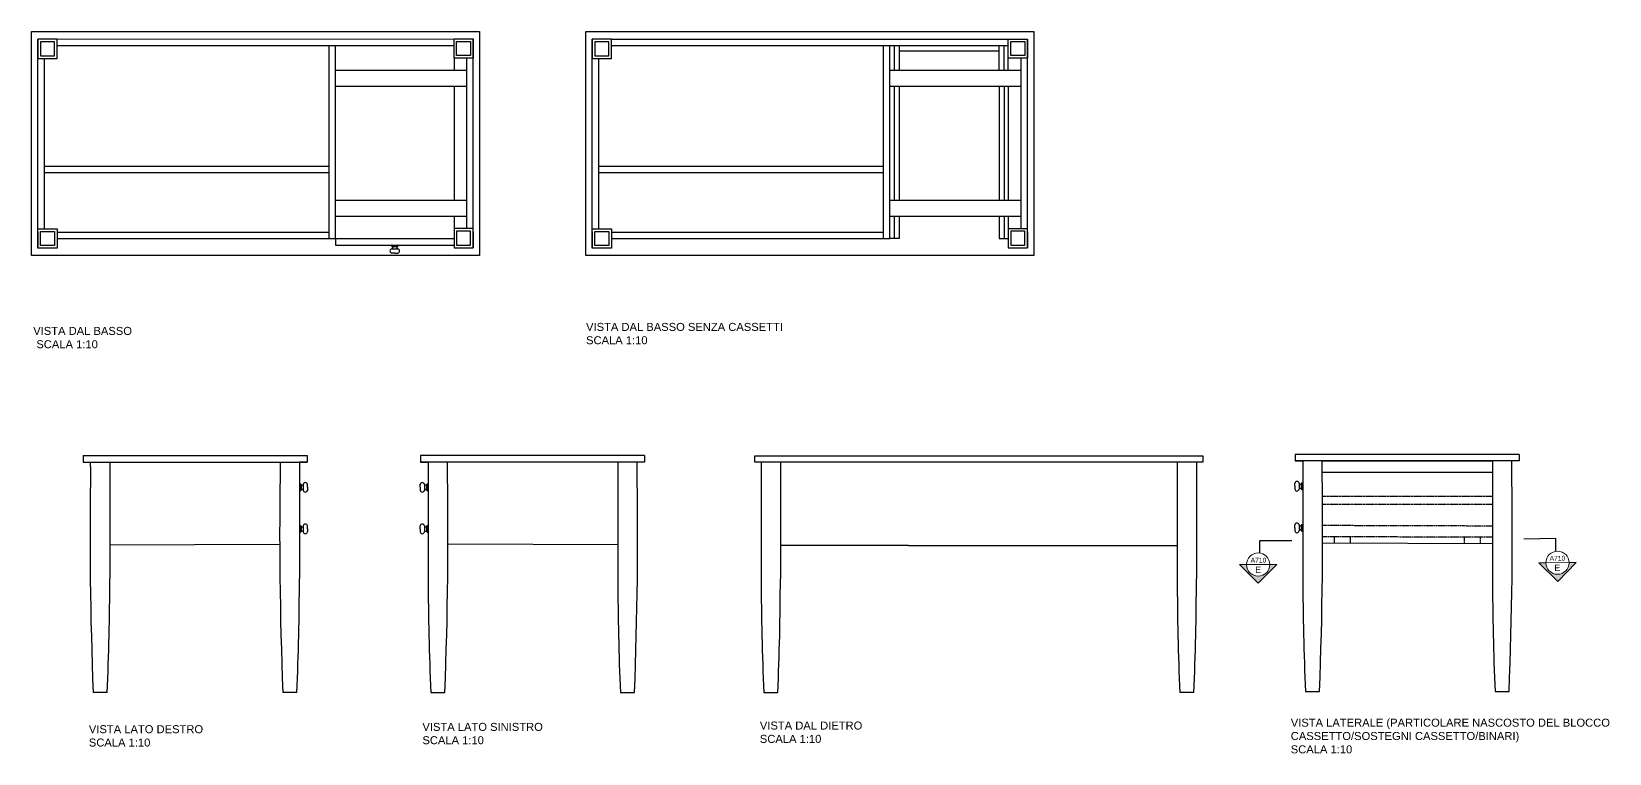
# Model space of a CAD drawing. Header units: millimetres. Extents: x -69 to 1786, y -423 to 409.
# Drawn here: x 402 to 895, y 163.5 to 389.1 of the extents above; entities that cross this region are included whole.
import ezdxf
from ezdxf.enums import TextEntityAlignment as Align

# ---------------------------------------------------------------- set-up
doc = ezdxf.new("R2010")
doc.units = ezdxf.units.MM
doc.header["$LTSCALE"] = 0.5
doc.linetypes.add('ACAD_ISO02W100', pattern=[15, 12, -3])
doc.layers.add('A-ANNO-SYMB', color=202, linetype='Continuous', lineweight=18)
for name, color, linetype in [('ALTRE LINEE', 70, 'Continuous'), ('G-ANNO-GEOMETRY', 7, 'Continuous'), ('SIMBOLI', 201, 'Continuous')]:
    doc.layers.add(name, color=color, linetype=linetype)
doc.styles.add('ARIAL', font='arial.ttf')
doc.styles.get("Standard").update_dxf_attribs({"font": 'arial.ttf'})

# ---------------------------------------------------------------- blocks, each defined once
blk = doc.blocks.new('SYMBOL')
at = {"layer": 'A-ANNO-SYMB', "linetype": 'Continuous', "lineweight": 20}
h = blk.add_hatch(color=256, dxfattribs=at)
h.dxf.hatch_style = 1
h.paths.add_polyline_path([(11.206, 4.948), (11.316, 4.948, -1), (11.678, 4.948), (11.788, 4.948), (11.497, 5.241)])
at = {"linetype": 'Continuous', "lineweight": 20}
blk.add_line((11.316, 4.948), (11.678, 4.948), dxfattribs=at)
at = {"layer": 'A-ANNO-SYMB', "linetype": 'Continuous', "lineweight": 20}
for p, q in [((11.206, 4.948), (11.497, 5.241)), ((11.788, 4.948), (11.497, 5.241)), ((11.316, 4.948), (11.206, 4.948)), ((11.678, 4.948), (11.788, 4.948))]:
    blk.add_line(p, q, dxfattribs=at)
blk.add_circle((11.497, 4.948), 0.181, dxfattribs=at)
for tag, p in [('TAVOLA', (11.497, 5.08)), ('SEZIONE', (11.497, 4.918))]:
    blk.add_attdef(tag, text='', height=0.1, dxfattribs=at).set_placement(p, align=Align.TOP_CENTER)

msp = doc.modelspace()

# ---------------------------------------------------------------- linework, layer by layer
at = {"layer": 'ALTRE LINEE'}
for p, q in [((401.99, 389.07), (541.99, 389.07)), ((401.99, 319.07), (401.99, 389.07)), ((401.99, 389.07), (401.99, 389.07)), ((401.99, 389.07), (401.99, 389.07)), ((403.99, 381.67), (403.99, 386.7)), ((409.99, 386.7), (533.99, 386.75)), ((409.99, 384.7), (533.99, 384.7)), ((494.99, 324.38), (494.99, 384.7)), ((496.99, 324.38), (496.99, 384.7)), ((539.99, 381.72), (539.99, 386.75)), ((541.99, 389.07), (541.99, 319.07)), ((575.19, 389.06), (715.19, 389.06)), ((575.19, 319.06), (575.19, 389.06)), ((575.19, 389.06), (575.19, 389.06)), ((575.19, 389.06), (575.19, 389.06)), ((577.19, 381.66), (577.19, 386.69)), ((583.19, 386.69), (707.19, 386.74)), ((583.19, 384.69), (707.19, 384.69)), ((668.19, 324.37), (668.19, 384.69)), ((670.19, 324.37), (670.19, 384.69)), ((671.49, 384.69), (671.49, 376.9)), ((673.09, 384.69), (673.09, 376.9)), ((704.29, 376.9), (704.29, 384.69)), ((705.89, 376.9), (705.89, 384.69)), ((713.19, 381.71), (713.19, 386.74)), ((715.19, 389.06), (715.19, 319.06)), ((403.99, 326.38), (403.99, 381.67)), ((405.99, 327.44), (405.99, 380.7)), ((533.99, 380.75), (533.99, 376.91)), ((537.99, 327.49), (537.99, 380.75)), ((539.99, 326.42), (539.99, 381.72)), ((577.19, 326.37), (577.19, 381.66)), ((579.19, 327.43), (579.19, 380.69)), ((673.09, 383.09), (704.29, 383.09)), ((707.19, 376.9), (707.19, 380.74)), ((711.19, 327.48), (711.19, 380.74)), ((713.19, 326.41), (713.19, 381.71)), ((537.99, 376.91), (496.99, 376.91)), ((711.19, 376.9), (670.19, 376.9)), ((537.99, 371.91), (496.99, 371.91)), ((533.99, 371.91), (533.99, 336.33)), ((711.19, 371.9), (670.19, 371.9)), ((671.49, 371.9), (671.49, 336.32)), ((673.09, 371.9), (673.09, 336.32)), ((704.29, 371.9), (704.29, 336.32)), ((705.89, 371.9), (705.89, 336.32)), ((707.19, 371.9), (707.19, 336.32)), ((405.99, 347.06), (494.99, 347.06)), ((579.19, 347.05), (668.19, 347.05)), ((405.99, 345.06), (494.99, 345.06)), ((579.19, 345.05), (668.19, 345.05)), ((537.99, 336.33), (496.99, 336.33)), ((711.19, 336.32), (670.19, 336.32)), ((537.99, 331.33), (496.99, 331.33)), ((533.99, 331.33), (533.99, 327.49)), ((711.19, 331.32), (670.19, 331.32)), ((671.49, 331.32), (671.49, 324.37)), ((673.09, 331.32), (673.09, 324.37)), ((704.29, 331.32), (704.29, 324.37)), ((705.89, 331.32), (705.89, 324.37)), ((707.19, 331.32), (707.19, 327.48)), ((403.99, 326.47), (403.99, 321.44)), ((409.99, 326.38), (494.99, 326.38)), ((539.99, 326.52), (539.99, 321.49)), ((577.19, 326.46), (577.19, 321.43)), ((583.19, 326.37), (668.19, 326.37)), ((713.19, 326.51), (713.19, 321.48)), ((409.99, 324.38), (494.99, 324.38)), ((494.99, 324.38), (496.99, 324.38)), ((496.99, 324.38), (533.99, 324.38)), ((496.99, 324.38), (496.99, 322.38)), ((496.99, 322.38), (533.99, 322.38)), ((514.49, 322.18), (514.49, 322.08)), ((516.49, 322.13), (514.49, 322.13)), ((514.55, 321.18), (516.42, 321.18)), ((514.69, 321.88), (516.29, 321.88)), ((514.87, 321.29), (514.87, 321.18)), ((516.1, 321.29), (516.1, 321.18)), ((516.49, 322.08), (516.49, 322.18)), ((516.49, 322.18), (516.49, 322.08)), ((583.19, 324.37), (668.19, 324.37)), ((668.19, 324.37), (670.19, 324.37)), ((541.99, 319.07), (401.99, 319.07)), ((515.49, 319.88), (514.55, 319.88)), ((515.49, 319.88), (516.42, 319.88)), ((715.19, 319.06), (575.19, 319.06)), ((418.07, 256.62), (488.07, 256.62)), ((418.07, 256.62), (418.07, 254.57)), ((488.07, 256.62), (488.07, 254.57)), ((593.55, 256.62), (523.55, 256.62)), ((523.55, 256.62), (523.55, 254.57)), ((593.55, 256.57), (523.55, 256.57)), ((593.55, 256.62), (593.55, 254.57)), ((627.96, 256.53), (767.96, 256.53)), ((627.96, 254.53), (627.96, 256.53)), ((767.96, 256.53), (767.96, 254.53)), ((767.96, 256.53), (767.96, 254.53)), ((767.96, 256.53), (767.96, 254.53)), ((866.84, 256.95), (796.84, 256.95)), ((796.84, 256.95), (796.84, 254.9)), ((866.84, 256.95), (866.84, 254.9)), ((418.07, 254.57), (488.07, 254.57)), ((420.44, 253.19), (420.44, 254.57)), ((426.44, 254.53), (426.44, 218.03)), ((485.69, 254.57), (485.69, 218.07)), ((488.07, 254.57), (485.69, 254.57)), ((593.55, 254.57), (523.55, 254.57)), ((523.55, 254.57), (525.92, 254.57)), ((525.92, 254.57), (525.92, 218.07)), ((585.17, 254.53), (585.17, 218.03)), ((591.17, 253.19), (591.17, 254.57)), ((767.96, 254.53), (627.96, 254.53)), ((629.96, 254.53), (629.96, 218.03)), ((635.96, 254.53), (635.96, 218.03)), ((759.96, 254.53), (759.96, 218.03)), ((759.96, 254.03), (759.96, 247.53)), ((765.96, 254.53), (765.96, 218.03)), ((866.84, 254.9), (796.84, 254.9)), ((796.84, 254.9), (799.22, 254.9)), ((799.22, 254.9), (799.22, 218.4)), ((805.22, 254.9), (858.47, 254.9)), ((858.47, 254.86), (858.47, 218.36)), ((864.47, 253.52), (864.47, 254.9)), ((485.69, 247.47), (485.69, 245.87)), ((485.89, 247.67), (485.99, 247.67)), ((485.94, 245.67), (485.94, 247.67)), ((486.19, 247.47), (486.19, 245.87)), ((486.78, 247.28), (486.89, 247.28)), ((486.89, 247.61), (486.89, 245.73)), ((488.19, 246.67), (488.19, 247.61)), ((488.19, 246.67), (488.19, 245.73)), ((523.42, 246.67), (523.42, 247.61)), ((523.42, 246.67), (523.42, 245.73)), ((524.72, 247.61), (524.72, 245.73)), ((524.84, 247.28), (524.72, 247.28)), ((525.42, 247.47), (525.42, 245.87)), ((525.72, 247.67), (525.62, 247.67)), ((525.67, 245.67), (525.67, 247.67)), ((525.92, 247.47), (525.92, 245.87)), ((796.72, 247), (796.72, 247.94)), ((796.72, 247), (796.72, 246.06)), ((798.02, 247.94), (798.02, 246.06)), ((798.13, 247.61), (798.02, 247.61)), ((798.72, 247.8), (798.72, 246.2)), ((799.02, 248), (798.92, 248)), ((798.97, 246), (798.97, 248)), ((799.22, 247.8), (799.22, 246.2)), ((485.99, 245.67), (485.89, 245.67)), ((485.89, 245.67), (485.99, 245.67)), ((486.78, 246.05), (486.89, 246.05)), ((524.84, 246.05), (524.72, 246.05)), ((525.62, 245.67), (525.72, 245.67)), ((525.72, 245.67), (525.62, 245.67)), ((798.13, 246.38), (798.02, 246.38)), ((798.92, 246), (799.02, 246)), ((799.02, 246), (798.92, 246)), ((485.89, 234.67), (485.99, 234.67)), ((485.99, 232.67), (485.89, 232.67)), ((485.89, 232.67), (485.99, 232.67)), ((485.94, 232.67), (485.94, 234.67)), ((486.19, 234.47), (486.19, 232.87)), ((486.78, 234.28), (486.89, 234.28)), ((486.78, 233.05), (486.89, 233.05)), ((486.89, 234.61), (486.89, 232.73)), ((488.19, 233.67), (488.19, 234.61)), ((488.19, 233.67), (488.19, 232.73)), ((523.42, 233.67), (523.42, 234.61)), ((523.42, 233.67), (523.42, 232.73)), ((524.72, 234.61), (524.72, 232.73)), ((524.84, 234.28), (524.72, 234.28)), ((524.84, 233.05), (524.72, 233.05)), ((525.42, 234.47), (525.42, 232.87)), ((525.72, 234.67), (525.62, 234.67)), ((525.62, 232.67), (525.72, 232.67)), ((525.72, 232.67), (525.62, 232.67)), ((525.67, 232.67), (525.67, 234.67)), ((796.72, 234), (796.72, 234.94)), ((796.72, 234), (796.72, 233.06)), ((798.02, 234.94), (798.02, 233.06)), ((798.13, 234.61), (798.02, 234.61)), ((798.13, 233.38), (798.02, 233.38)), ((798.72, 234.8), (798.72, 233.2)), ((799.02, 235), (798.92, 235)), ((798.92, 233), (799.02, 233)), ((799.02, 233), (798.92, 233)), ((798.97, 233), (798.97, 235)), ((426.34, 228.73), (479.51, 228.89)), ((585.27, 228.73), (532.1, 228.89)), ((675.96, 228.53), (635.96, 228.53)), ((675.96, 228.53), (759.96, 228.53)), ((858.57, 229.06), (805.4, 229.22)), ((425.64, 182.53), (421.24, 182.53)), ((484.89, 182.57), (480.49, 182.57)), ((526.72, 182.57), (531.12, 182.57)), ((585.97, 182.53), (590.37, 182.53)), ((630.76, 182.53), (635.16, 182.53)), ((765.16, 182.53), (760.76, 182.53)), ((800.02, 182.9), (804.42, 182.9)), ((859.27, 182.86), (863.67, 182.86))]:
    msp.add_line(p, q, dxfattribs=at)
at = {"layer": 'ALTRE LINEE', "lineweight": -3}
for p, q in [((673.09, 324.37), (670.19, 324.37)), ((704.29, 324.37), (707.19, 324.37))]:
    msp.add_line(p, q, dxfattribs=at)
at = {"layer": 'ALTRE LINEE', "linetype": 'ACAD_ISO02W100', "ltscale": 0.1}
for p, q in [((805.22, 251.4), (858.47, 251.4)), ((805.27, 251.4), (858.53, 251.4)), ((805.27, 243.9), (858.53, 243.9)), ((805.27, 241.4), (858.53, 241.4)), ((858.59, 234.56), (805.41, 234.72)), ((858.58, 231.06), (805.4, 231.22)), ((809.11, 229.21), (809.11, 231.21)), ((814.11, 229.2), (814.11, 231.2)), ((849.69, 229.09), (849.69, 231.09)), ((854.69, 229.07), (854.69, 231.07))]:
    msp.add_line(p, q, dxfattribs=at)
at = {"layer": 'ALTRE LINEE'}
for points in [[(403.99, 380.7), (409.99, 380.7), (409.99, 386.7), (403.99, 386.7), (403.99, 380.7)], [(539.99, 380.75), (533.99, 380.75), (533.99, 386.75), (539.99, 386.75), (539.99, 380.75)], [(577.19, 380.69), (583.19, 380.69), (583.19, 386.69), (577.19, 386.69), (577.19, 380.69)], [(713.19, 380.74), (707.19, 380.74), (707.19, 386.74), (713.19, 386.74), (713.19, 380.74)], [(403.99, 327.44), (409.99, 327.44), (409.99, 321.44), (403.99, 321.44), (403.99, 327.44)], [(539.99, 327.49), (533.99, 327.49), (533.99, 321.49), (539.99, 321.49), (539.99, 327.49)], [(577.19, 327.43), (583.19, 327.43), (583.19, 321.43), (577.19, 321.43), (577.19, 327.43)], [(713.19, 327.48), (707.19, 327.48), (707.19, 321.48), (713.19, 321.48), (713.19, 327.48)]]:
    msp.add_lwpolyline(points, dxfattribs=at)
for points in [[(404.79, 381.5), (409.19, 381.5), (409.19, 385.9), (404.79, 385.9)], [(539.19, 381.55), (534.79, 381.55), (534.79, 385.95), (539.19, 385.95)], [(577.99, 381.49), (582.39, 381.49), (582.39, 385.89), (577.99, 385.89)], [(712.39, 381.54), (707.99, 381.54), (707.99, 385.94), (712.39, 385.94)], [(404.79, 326.64), (409.19, 326.64), (409.19, 322.24), (404.79, 322.24)], [(539.19, 326.69), (534.79, 326.69), (534.79, 322.29), (539.19, 322.29)], [(577.99, 326.63), (582.39, 326.63), (582.39, 322.23), (577.99, 322.23)], [(712.39, 326.68), (707.99, 326.68), (707.99, 322.28), (712.39, 322.28)]]:
    msp.add_lwpolyline(points, close=True, dxfattribs=at)
for centre, radius, start, end in [((514.64, 320.53), 0.657, 98.1712, 261.8288), ((514.69, 322.18), 0.2, 90, 180), ((514.69, 322.08), 0.2, 180, 270), ((514.56, 321.69), 0.2, 28.9875, 72.0104), ((513.8, 321.27), 1.07, 358.9617, 28.9875), ((517.17, 321.27), 1.07, 151.0125, 181.0383), ((516.41, 321.69), 0.2, 107.9896, 151.0125), ((516.29, 322.18), 0.2, 0, 90), ((516.29, 322.08), 0.2, 270, 0), ((516.33, 320.53), 0.657, 278.1712, 81.8288), ((1672.8, 232.03), 1252.54, 179.03239, 182.26504), ((1760.52, 232.8), 1281.01, 179.02611, 182.24707), ((-748.91, 232.8), 1281.01, 357.75293, 0.97389), ((-661.18, 232.03), 1252.54, 357.73496, 0.96761), ((-475.61, 233.13), 1281.01, 357.75293, 0.97389), ((-387.89, 232.36), 1252.54, 357.73496, 0.96761), ((485.89, 247.47), 0.2, 90, 180), ((485.99, 247.47), 0.2, 0, 90), ((486.37, 247.59), 0.2, 197.9896, 241.0125), ((486.8, 248.35), 1.07, 241.0125, 271.0383), ((487.54, 247.51), 0.657, 8.1712, 171.8288), ((524.07, 247.51), 0.657, 8.1712, 171.8288), ((524.82, 248.35), 1.07, 268.9617, 298.9875), ((525.24, 247.59), 0.2, 298.9875, 342.0104), ((525.62, 247.47), 0.2, 90, 180), ((525.72, 247.47), 0.2, 0, 90), ((797.37, 247.84), 0.657, 8.1712, 171.8288), ((798.11, 248.68), 1.07, 268.9617, 298.9875), ((798.54, 247.92), 0.2, 298.9875, 342.0104), ((798.92, 247.8), 0.2, 90, 180), ((799.02, 247.8), 0.2, 0, 90), ((485.89, 245.87), 0.2, 180, 270), ((485.99, 245.87), 0.2, 270, 0), ((486.37, 245.75), 0.2, 118.9875, 162.0104), ((486.8, 244.98), 1.07, 88.9617, 118.9875), ((487.54, 245.83), 0.657, 188.1712, 351.8288), ((524.07, 245.83), 0.657, 188.1712, 351.8288), ((524.82, 244.98), 1.07, 61.0125, 91.0383), ((525.24, 245.75), 0.2, 17.9896, 61.0125), ((525.62, 245.87), 0.2, 180, 270), ((525.72, 245.87), 0.2, 270, 0), ((797.37, 246.16), 0.657, 188.1712, 351.8288), ((798.11, 245.31), 1.07, 61.0125, 91.0383), ((798.54, 246.08), 0.2, 17.9896, 61.0125), ((798.92, 246.2), 0.2, 180, 270), ((799.02, 246.2), 0.2, 270, 0), ((485.89, 234.47), 0.2, 90, 180), ((485.89, 232.87), 0.2, 180, 270), ((485.99, 234.47), 0.2, 0, 90), ((485.99, 232.87), 0.2, 270, 0), ((486.37, 234.59), 0.2, 197.9896, 241.0125), ((486.37, 232.75), 0.2, 118.9875, 162.0104), ((486.8, 235.35), 1.07, 241.0125, 271.0383), ((486.8, 231.98), 1.07, 88.9617, 118.9875), ((487.54, 234.51), 0.657, 8.1712, 171.8288), ((487.54, 232.83), 0.657, 188.1712, 351.8288), ((524.07, 234.51), 0.657, 8.1712, 171.8288), ((524.07, 232.83), 0.657, 188.1712, 351.8288), ((524.82, 235.35), 1.07, 268.9617, 298.9875), ((524.82, 231.98), 1.07, 61.0125, 91.0383), ((525.24, 234.59), 0.2, 298.9875, 342.0104), ((525.24, 232.75), 0.2, 17.9896, 61.0125), ((525.62, 234.47), 0.2, 90, 180), ((525.62, 232.87), 0.2, 180, 270), ((525.72, 234.47), 0.2, 0, 90), ((525.72, 232.87), 0.2, 270, 0), ((797.37, 234.84), 0.657, 8.1712, 171.8288), ((797.37, 233.16), 0.657, 188.1712, 351.8288), ((798.11, 235.68), 1.07, 268.9617, 298.9875), ((798.11, 232.31), 1.07, 61.0125, 91.0383), ((798.54, 234.92), 0.2, 298.9875, 342.0104), ((798.54, 233.08), 0.2, 17.9896, 61.0125), ((798.92, 234.8), 0.2, 90, 180), ((798.92, 233.2), 0.2, 180, 270), ((799.02, 234.8), 0.2, 0, 90), ((799.02, 233.2), 0.2, 270, 0), ((-469.12, 220.45), 895.56, 357.57308, 359.84501), ((-409.86, 220.49), 895.56, 357.57308, 359.84501), ((1421.47, 220.49), 895.56, 180.15499, 182.42692), ((1480.73, 220.45), 895.56, 180.15499, 182.42692), ((1525.52, 220.45), 895.56, 180.15499, 182.42692), ((-259.59, 220.45), 895.56, 357.57308, 359.84501), ((1655.52, 220.45), 895.56, 180.15499, 182.42692), ((-129.59, 220.45), 895.56, 357.57308, 359.84501), ((1694.77, 220.82), 895.56, 180.15499, 182.42692), ((1754.03, 220.78), 895.56, 180.15499, 182.42692)]:
    msp.add_arc(centre, radius, start, end, dxfattribs=at)
at = {"layer": 'SIMBOLI'}
for p, q in [((785.73, 226.08), (785.73, 230.08)), ((785.73, 230.08), (795.73, 230.07)), ((878.22, 230.66), (868.22, 230.52)), ((878.28, 226.66), (878.22, 230.66))]:
    msp.add_line(p, q, dxfattribs=at)

# ---------------------------------------------------------------- block references
at = {"layer": 'SIMBOLI', "linetype": 'Continuous', "lineweight": 20}
ref = msp.add_blockref('SYMBOL', (647.63, 319.2), dxfattribs=dict(at, xscale=-20, yscale=20, zscale=20, rotation=180.7167557164566))
ref.add_attrib('SEZIONE', 'E', dxfattribs={"layer": '0', "linetype": 'Continuous', "lineweight": 20, "height": 2, "rotation": 0.7168, "style": 'ARIAL'}).set_placement((878.73, 222.49), align=Align.TOP_CENTER)
ref.add_attrib('TAVOLA', 'A710', dxfattribs={"layer": '0', "linetype": 'Continuous', "lineweight": 20, "height": 1.5, "rotation": 0.7168, "style": 'ARIAL'}).set_placement((878.76, 225.25), align=Align.TOP_CENTER)
ref = msp.add_blockref('SYMBOL', (1015.2, 321.5), dxfattribs=dict(at, xscale=20, yscale=20, zscale=20, rotation=179.9999999999986))
ref.add_attrib('SEZIONE', 'E', dxfattribs={"layer": '0', "linetype": 'Continuous', "lineweight": 20, "height": 2, "style": 'ARIAL'}).set_placement((785.26, 221.9), align=Align.TOP_CENTER)
ref.add_attrib('TAVOLA', 'A710', dxfattribs={"layer": '0', "linetype": 'Continuous', "lineweight": 20, "height": 1.5, "style": 'ARIAL'}).set_placement((785.36, 224.66), align=Align.TOP_CENTER)

# ---------------------------------------------------------------- texts
at = {"layer": 'G-ANNO-GEOMETRY', "lineweight": -3, "char_height": 2.5, "attachment_point": 1}
for s, width, heights, insert in [('VISTA DAL BASSO\\P SCALA 1:10', 76.7177, [14], (402.51, 296.79)), ('VISTA DAL BASSO SENZA CASSETTI\\PSCALA 1:10', 139.5577, [9.11], (575.25, 298.04)), ('VISTA LATO SINISTRO\\PSCALA 1:10', 73.0321, [9.02], (524.11, 173.07)), ('VISTA DAL DIETRO \\PSCALA 1:10', 71.0863, [12.7], (629.55, 173.49)), ('VISTA LATERALE (PARTICOLARE NASCOSTO DEL BLOCCO CASSETTO/SOSTEGNI CASSETTO/BINARI)\\PSCALA 1:10', 119.927, [18.2], (795.44, 174.39)), ('VISTA LATO DESTRO \\PSCALA 1:10', 70.6652, [12.23], (419.89, 172.35))]:
    msp.add_mtext_dynamic_manual_height_columns(s, width=width, gutter_width=12.5, heights=heights, dxfattribs=dict(at, insert=insert))

doc.saveas('drawing.dxf')
